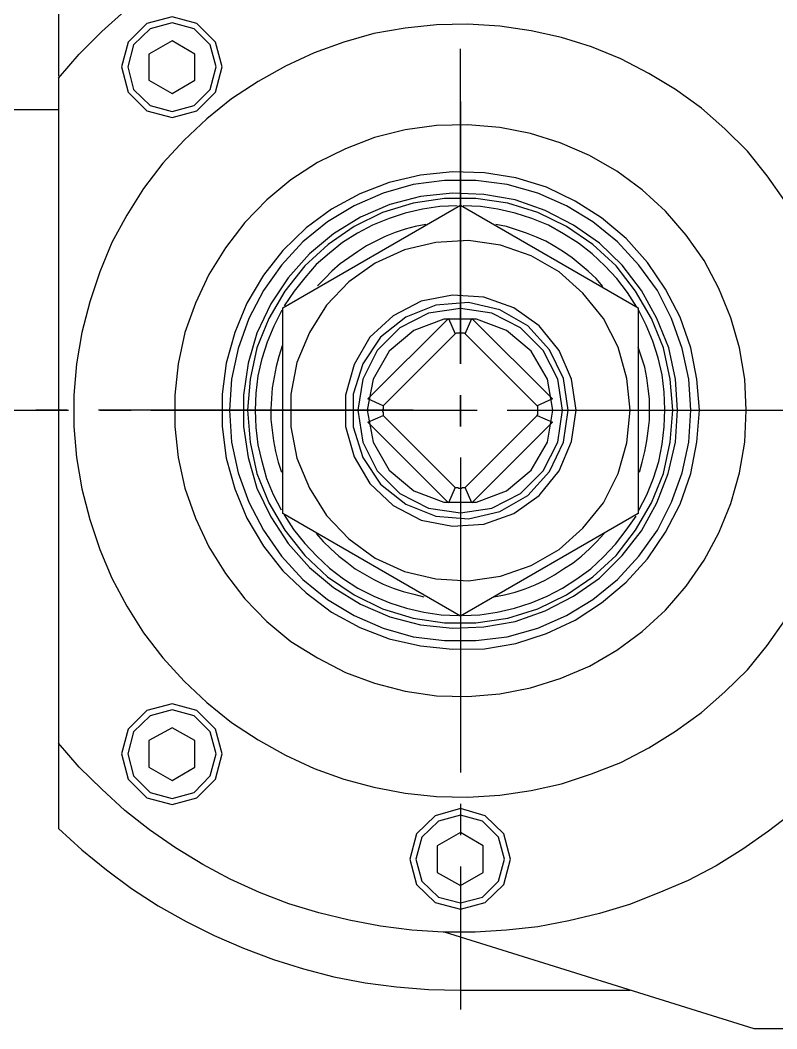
# Model space of a CAD drawing. Header units: millimetres. Extents: x -211 to 45495, y 24 to 52952.
# Drawn here: x 23347.5 to 23445.4, y 28212.1 to 28342.5 of the extents above; entities that cross this region are included whole.
import ezdxf

# ---------------------------------------------------------------- set-up
doc = ezdxf.new("R2010")
doc.units = ezdxf.units.MM
doc.layers.add('Layer2', color=7, linetype='Continuous')

# ---------------------------------------------------------------- blocks, each defined once
blk = doc.blocks.new('BLKF875')
at = {"layer": 'Layer2', "color": 7, "linetype": 'Continuous', "lineweight": 25}
for p, q in [((23381.44, 28305.32), (23404.43, 28318.58)), ((23381.44, 28278.71), (23381.44, 28305.32)), ((23427.43, 28305.32), (23427.43, 28278.71)), ((23404.43, 28265.45), (23381.44, 28278.71)), ((23427.43, 28278.71), (23404.43, 28265.45))]:
    blk.add_line(p, q, dxfattribs=at)
blk = doc.blocks.new('BLKF876')
at = {"layer": 'Layer2', "color": 7, "linetype": 'Continuous', "lineweight": 25}
for p, q in [((23401.25, 28313.76), (23397.2, 28312.81)), ((23405.47, 28314.02), (23401.25, 28313.76)), ((23409.6, 28313.42), (23405.47, 28314.02)), ((23413.56, 28312.04), (23409.6, 28313.42)), ((23397.2, 28312.81), (23393.41, 28311.09)), ((23417.18, 28309.97), (23413.56, 28312.04)), ((23393.41, 28311.09), (23389.97, 28308.68)), ((23420.28, 28307.22), (23417.18, 28309.97)), ((23389.97, 28308.68), (23387.12, 28305.67)), ((23422.95, 28303.95), (23420.28, 28307.22)), ((23387.12, 28305.67), (23384.89, 28302.14)), ((23424.84, 28300.24), (23422.95, 28303.95)), ((23384.89, 28302.14), (23383.25, 28298.26)), ((23425.96, 28296.19), (23424.84, 28300.24)), ((23383.25, 28298.26), (23382.47, 28294.13)), ((23426.39, 28292.06), (23425.96, 28296.19)), ((23382.47, 28294.13), (23382.47, 28289.91)), ((23382.47, 28289.91), (23383.25, 28285.86)), ((23424.84, 28283.88), (23425.96, 28287.84)), ((23383.25, 28285.86), (23384.89, 28281.99)), ((23422.95, 28280.09), (23424.84, 28283.88)), ((23384.89, 28281.99), (23387.12, 28278.46)), ((23420.28, 28276.82), (23422.95, 28280.09)), ((23387.12, 28278.46), (23389.97, 28275.44)), ((23417.18, 28274.06), (23420.28, 28276.82)), ((23389.97, 28275.44), (23393.41, 28272.94)), ((23413.56, 28272), (23417.18, 28274.06)), ((23393.41, 28272.94), (23397.2, 28271.22)), ((23409.6, 28270.62), (23413.56, 28272)), ((23397.2, 28271.22), (23401.25, 28270.27)), ((23401.25, 28270.27), (23405.47, 28270.02)), ((23405.47, 28270.02), (23409.6, 28270.62))]:
    blk.add_line(p, q, dxfattribs=at)
blk = doc.blocks.new('BLKF877')
at = {"layer": 'Layer2', "color": 7, "linetype": 'Continuous', "lineweight": 25}
for p, q in [((23403.4, 28306.96), (23399.35, 28306.18)), ((23407.45, 28306.7), (23403.4, 28306.96)), ((23411.32, 28305.32), (23407.45, 28306.7)), ((23399.35, 28306.18), (23395.74, 28304.29)), ((23414.6, 28303), (23411.32, 28305.32)), ((23395.74, 28304.29), (23392.72, 28301.53)), ((23417.18, 28299.81), (23414.6, 28303)), ((23392.72, 28301.53), (23390.66, 28298)), ((23418.81, 28296.11), (23417.18, 28299.81)), ((23390.66, 28298), (23389.54, 28294.04)), ((23419.42, 28292.06), (23418.81, 28296.11)), ((23389.54, 28294.04), (23389.54, 28289.99)), ((23389.54, 28289.99), (23390.66, 28286.03)), ((23417.18, 28284.23), (23418.81, 28288.01)), ((23390.66, 28286.03), (23392.72, 28282.59)), ((23414.6, 28281.04), (23417.18, 28284.23)), ((23392.72, 28282.59), (23395.74, 28279.75)), ((23411.32, 28278.71), (23414.6, 28281.04)), ((23395.74, 28279.75), (23399.35, 28277.85)), ((23399.35, 28277.85), (23403.4, 28277.08)), ((23407.45, 28277.34), (23411.32, 28278.71)), ((23403.4, 28277.08), (23407.45, 28277.34))]:
    blk.add_line(p, q, dxfattribs=at)
blk = doc.blocks.new('BLKF895')
at = {"layer": 'Layer2', "color": 7, "linetype": 'Continuous', "lineweight": 25}
for p, q in [((23367.15, 28342.18), (23364.3, 28341.4)), ((23369.99, 28341.4), (23367.15, 28342.18)), ((23364.3, 28341.4), (23362.15, 28339.34)), ((23372.06, 28339.34), (23369.99, 28341.4)), ((23362.15, 28339.34), (23361.38, 28336.5)), ((23372.83, 28336.5), (23372.06, 28339.34)), ((23361.38, 28336.5), (23362.15, 28333.57)), ((23362.15, 28333.57), (23364.3, 28331.5)), ((23369.99, 28331.5), (23372.06, 28333.57)), ((23364.3, 28331.5), (23367.15, 28330.73)), ((23367.15, 28330.73), (23369.99, 28331.5))]:
    blk.add_line(p, q, dxfattribs=at)
blk = doc.blocks.new('BLKF896')
at = {"layer": 'Layer2', "color": 7, "linetype": 'Continuous', "lineweight": 25}
for p, q in [((23363.87, 28342.09), (23361.46, 28339.68)), ((23367.15, 28342.95), (23363.87, 28342.09)), ((23370.33, 28342.09), (23367.15, 28342.95)), ((23372.74, 28339.68), (23370.33, 28342.09)), ((23361.46, 28339.68), (23360.6, 28336.5)), ((23373.61, 28336.5), (23372.74, 28339.68)), ((23360.6, 28336.5), (23361.46, 28333.22)), ((23361.46, 28333.22), (23363.87, 28330.81)), ((23370.33, 28330.81), (23372.74, 28333.22)), ((23363.87, 28330.81), (23367.15, 28329.95)), ((23367.15, 28329.95), (23370.33, 28330.81))]:
    blk.add_line(p, q, dxfattribs=at)
blk = doc.blocks.new('BLKF904')
at = {"layer": 'Layer2', "color": 7, "linetype": 'Continuous', "lineweight": 25}
for p, q in [((23407.36, 28235.74), (23404.43, 28237.47)), ((23401.42, 28235.74), (23401.42, 28232.3)), ((23407.36, 28232.3), (23407.36, 28235.74)), ((23401.42, 28232.3), (23404.43, 28230.58)), ((23404.43, 28230.58), (23407.36, 28232.3))]:
    blk.add_line(p, q, dxfattribs=at)
blk = doc.blocks.new('BLKF905')
at = {"layer": 'Layer2', "color": 7, "linetype": 'Continuous', "lineweight": 25}
for p, q in [((23401.59, 28238.93), (23399.44, 28236.86)), ((23404.43, 28239.7), (23401.59, 28238.93)), ((23407.28, 28238.93), (23404.43, 28239.7)), ((23409.34, 28236.86), (23407.28, 28238.93)), ((23399.44, 28236.86), (23398.66, 28234.02)), ((23410.12, 28234.02), (23409.34, 28236.86)), ((23398.66, 28234.02), (23399.44, 28231.18)), ((23399.44, 28231.18), (23401.59, 28229.11)), ((23407.28, 28229.11), (23409.34, 28231.18)), ((23401.59, 28229.11), (23404.43, 28228.34)), ((23404.43, 28228.34), (23407.28, 28229.11))]:
    blk.add_line(p, q, dxfattribs=at)
blk = doc.blocks.new('BLKF906')
at = {"layer": 'Layer2', "color": 7, "linetype": 'Continuous', "lineweight": 25}
for p, q in [((23404.43, 28240.57), (23401.16, 28239.62)), ((23407.62, 28239.62), (23404.43, 28240.57)), ((23401.16, 28239.62), (23398.75, 28237.29)), ((23410.03, 28237.29), (23407.62, 28239.62)), ((23398.75, 28237.29), (23397.89, 28234.02)), ((23410.89, 28234.02), (23410.03, 28237.29)), ((23397.89, 28234.02), (23398.75, 28230.75)), ((23398.75, 28230.75), (23401.16, 28228.42)), ((23407.62, 28228.42), (23410.03, 28230.75)), ((23401.16, 28228.42), (23404.43, 28227.56)), ((23404.43, 28227.56), (23407.62, 28228.42))]:
    blk.add_line(p, q, dxfattribs=at)
blk = doc.blocks.new('BLKF907')
at = {"layer": 'Layer2', "color": 7, "linetype": 'Continuous', "lineweight": 25}
for p, q in [((23370.07, 28249.35), (23367.15, 28250.98)), ((23364.13, 28249.35), (23364.13, 28245.9)), ((23370.07, 28245.9), (23370.07, 28249.35)), ((23364.13, 28245.9), (23367.15, 28244.18)), ((23367.15, 28244.18), (23370.07, 28245.9))]:
    blk.add_line(p, q, dxfattribs=at)
blk = doc.blocks.new('BLKF908')
at = {"layer": 'Layer2', "color": 7, "linetype": 'Continuous', "lineweight": 25}
for p, q in [((23367.15, 28253.31), (23364.3, 28252.54)), ((23369.99, 28252.54), (23367.15, 28253.31)), ((23364.3, 28252.54), (23362.15, 28250.47)), ((23372.06, 28250.47), (23369.99, 28252.54)), ((23362.15, 28250.47), (23361.38, 28247.63)), ((23372.83, 28247.63), (23372.06, 28250.47)), ((23361.38, 28247.63), (23362.15, 28244.78)), ((23362.15, 28244.78), (23364.3, 28242.63)), ((23369.99, 28242.63), (23372.06, 28244.78)), ((23364.3, 28242.63), (23367.15, 28241.86)), ((23367.15, 28241.86), (23369.99, 28242.63))]:
    blk.add_line(p, q, dxfattribs=at)
blk = doc.blocks.new('BLKF909')
at = {"layer": 'Layer2', "color": 7, "linetype": 'Continuous', "lineweight": 25}
for p, q in [((23363.87, 28253.22), (23361.46, 28250.81)), ((23367.15, 28254.09), (23363.87, 28253.22)), ((23370.33, 28253.22), (23367.15, 28254.09)), ((23372.74, 28250.81), (23370.33, 28253.22)), ((23361.46, 28250.81), (23360.6, 28247.63)), ((23373.61, 28247.63), (23372.74, 28250.81)), ((23360.6, 28247.63), (23361.46, 28244.35)), ((23361.46, 28244.35), (23363.87, 28241.94)), ((23370.33, 28241.94), (23372.74, 28244.35)), ((23363.87, 28241.94), (23367.15, 28241.08)), ((23367.15, 28241.08), (23370.33, 28241.94))]:
    blk.add_line(p, q, dxfattribs=at)
blk = doc.blocks.new('BLKF913')
at = {"layer": 'Layer2', "color": 7, "linetype": 'Continuous', "lineweight": 25}
for p, q in [((23399.27, 28322.46), (23395.22, 28321.51)), ((23403.4, 28322.89), (23399.27, 28322.46)), ((23407.53, 28322.8), (23403.4, 28322.89)), ((23411.58, 28322.12), (23407.53, 28322.8)), ((23395.22, 28321.51), (23391.43, 28320.05)), ((23415.54, 28320.91), (23411.58, 28322.12)), ((23419.25, 28319.1), (23415.54, 28320.91)), ((23391.43, 28320.05), (23387.73, 28318.07)), ((23422.69, 28316.95), (23419.25, 28319.1)), ((23387.73, 28318.07), (23384.46, 28315.66)), ((23425.88, 28314.28), (23422.69, 28316.95)), ((23384.46, 28315.66), (23381.44, 28312.73)), ((23428.63, 28311.18), (23425.88, 28314.28)), ((23381.44, 28312.73), (23378.94, 28309.54)), ((23430.96, 28307.73), (23428.63, 28311.18)), ((23378.94, 28309.54), (23376.79, 28305.93)), ((23432.85, 28304.12), (23430.96, 28307.73)), ((23376.79, 28305.93), (23375.24, 28302.14)), ((23434.23, 28300.16), (23432.85, 28304.12)), ((23375.24, 28302.14), (23374.12, 28298.18)), ((23435, 28296.11), (23434.23, 28300.16)), ((23374.12, 28298.18), (23373.61, 28294.13)), ((23435.35, 28292.06), (23435, 28296.11)), ((23373.61, 28294.13), (23373.61, 28289.99)), ((23373.61, 28289.99), (23374.12, 28285.86)), ((23434.23, 28283.88), (23435, 28287.93)), ((23374.12, 28285.86), (23375.24, 28281.9)), ((23432.85, 28279.92), (23434.23, 28283.88)), ((23375.24, 28281.9), (23376.79, 28278.11)), ((23430.96, 28276.3), (23432.85, 28279.92)), ((23376.79, 28278.11), (23378.94, 28274.49)), ((23428.63, 28272.86), (23430.96, 28276.3)), ((23378.94, 28274.49), (23381.44, 28271.31)), ((23425.88, 28269.84), (23428.63, 28272.86)), ((23381.44, 28271.31), (23384.46, 28268.47)), ((23422.69, 28267.17), (23425.88, 28269.84)), ((23384.46, 28268.47), (23387.73, 28265.97)), ((23419.25, 28264.94), (23422.69, 28267.17)), ((23387.73, 28265.97), (23391.43, 28263.99)), ((23415.54, 28263.21), (23419.25, 28264.94)), ((23391.43, 28263.99), (23395.22, 28262.52)), ((23395.22, 28262.52), (23399.27, 28261.58)), ((23411.58, 28261.92), (23415.54, 28263.21)), ((23399.27, 28261.58), (23403.4, 28261.15)), ((23403.4, 28261.15), (23407.53, 28261.23)), ((23407.53, 28261.23), (23411.58, 28261.92))]:
    blk.add_line(p, q, dxfattribs=at)
blk = doc.blocks.new('BLKF914')
at = {"layer": 'Layer2', "color": 7, "linetype": 'Continuous', "lineweight": 25}
for p, q in [((23399.27, 28319.7), (23395.31, 28318.67)), ((23403.4, 28320.13), (23399.27, 28319.7)), ((23407.45, 28319.96), (23403.4, 28320.13)), ((23411.5, 28319.27), (23407.45, 28319.96)), ((23395.31, 28318.67), (23391.52, 28317.03)), ((23415.37, 28317.9), (23411.5, 28319.27)), ((23391.52, 28317.03), (23387.99, 28314.88)), ((23419.07, 28316), (23415.37, 28317.9)), ((23422.43, 28313.68), (23419.07, 28316)), ((23387.99, 28314.88), (23384.89, 28312.3)), ((23425.36, 28310.83), (23422.43, 28313.68)), ((23384.89, 28312.3), (23382.13, 28309.2)), ((23427.86, 28307.56), (23425.36, 28310.83)), ((23382.13, 28309.2), (23379.89, 28305.84)), ((23429.84, 28303.95), (23427.86, 28307.56)), ((23379.89, 28305.84), (23378.08, 28302.05)), ((23431.39, 28300.16), (23429.84, 28303.95)), ((23378.08, 28302.05), (23376.96, 28298.18)), ((23432.25, 28296.11), (23431.39, 28300.16)), ((23376.96, 28298.18), (23376.36, 28294.04)), ((23432.51, 28292.06), (23432.25, 28296.11)), ((23376.36, 28294.04), (23376.36, 28289.99)), ((23376.36, 28289.99), (23376.96, 28285.95)), ((23431.3, 28283.88), (23432.25, 28287.93)), ((23376.96, 28285.95), (23378.08, 28281.99)), ((23429.84, 28280.09), (23431.3, 28283.88)), ((23378.08, 28281.99), (23379.89, 28278.28)), ((23427.86, 28276.47), (23429.84, 28280.09)), ((23379.89, 28278.28), (23382.13, 28274.84)), ((23425.36, 28273.29), (23427.86, 28276.47)), ((23382.13, 28274.84), (23384.89, 28271.74)), ((23422.43, 28270.36), (23425.36, 28273.29)), ((23384.89, 28271.74), (23387.99, 28269.16)), ((23419.07, 28268.04), (23422.43, 28270.36)), ((23387.99, 28269.16), (23391.52, 28267)), ((23415.37, 28266.14), (23419.07, 28268.04)), ((23391.52, 28267), (23395.31, 28265.37)), ((23411.5, 28264.76), (23415.37, 28266.14)), ((23395.31, 28265.37), (23399.27, 28264.33)), ((23399.27, 28264.33), (23403.4, 28263.9)), ((23403.4, 28263.9), (23407.45, 28264.07)), ((23407.45, 28264.07), (23411.5, 28264.76))]:
    blk.add_line(p, q, dxfattribs=at)
blk = doc.blocks.new('BLKF915')
at = {"layer": 'Layer2', "color": 7, "linetype": 'Continuous', "lineweight": 25}
for p, q in [((23398.32, 28321.25), (23394.44, 28320.13)), ((23402.37, 28321.77), (23398.32, 28321.25)), ((23406.41, 28321.77), (23402.37, 28321.77)), ((23410.46, 28321.25), (23406.41, 28321.77)), ((23414.42, 28320.13), (23410.46, 28321.25)), ((23394.44, 28320.13), (23390.66, 28318.5)), ((23418.13, 28318.5), (23414.42, 28320.13)), ((23390.66, 28318.5), (23387.21, 28316.43)), ((23421.57, 28316.43), (23418.13, 28318.5)), ((23387.21, 28316.43), (23384.02, 28313.85)), ((23424.76, 28313.85), (23421.57, 28316.43)), ((23384.02, 28313.85), (23381.27, 28310.83)), ((23427.51, 28310.83), (23424.76, 28313.85)), ((23381.27, 28310.83), (23378.94, 28307.56)), ((23429.92, 28307.56), (23427.51, 28310.83)), ((23378.94, 28307.56), (23377.05, 28303.95)), ((23431.73, 28303.95), (23429.92, 28307.56)), ((23377.05, 28303.95), (23375.67, 28300.07)), ((23433.11, 28300.07), (23431.73, 28303.95)), ((23375.67, 28300.07), (23374.81, 28296.11)), ((23433.97, 28296.11), (23433.11, 28300.07)), ((23374.81, 28296.11), (23374.55, 28292.06)), ((23434.23, 28292.06), (23433.97, 28296.11)), ((23374.55, 28292.06), (23374.81, 28287.93)), ((23374.81, 28287.93), (23375.67, 28283.97)), ((23433.11, 28283.97), (23433.97, 28287.93)), ((23375.67, 28283.97), (23377.05, 28280.18)), ((23431.73, 28280.18), (23433.11, 28283.97)), ((23377.05, 28280.18), (23378.94, 28276.56)), ((23429.92, 28276.56), (23431.73, 28280.18)), ((23378.94, 28276.56), (23381.27, 28273.2)), ((23427.51, 28273.2), (23429.92, 28276.56)), ((23381.27, 28273.2), (23384.02, 28270.19)), ((23424.76, 28270.19), (23427.51, 28273.2)), ((23384.02, 28270.19), (23387.21, 28267.61)), ((23421.57, 28267.61), (23424.76, 28270.19)), ((23387.21, 28267.61), (23390.66, 28265.54)), ((23418.13, 28265.54), (23421.57, 28267.61)), ((23390.66, 28265.54), (23394.44, 28263.9)), ((23414.42, 28263.9), (23418.13, 28265.54)), ((23394.44, 28263.9), (23398.32, 28262.78)), ((23410.46, 28262.78), (23414.42, 28263.9)), ((23398.32, 28262.78), (23402.37, 28262.27)), ((23402.37, 28262.27), (23406.41, 28262.27)), ((23406.41, 28262.27), (23410.46, 28262.78))]:
    blk.add_line(p, q, dxfattribs=at)
blk = doc.blocks.new('BLKF1316')
at = {"layer": 'Layer2', "color": 7, "linetype": 'Continuous', "lineweight": 25}
for p, q in [((23398.32, 28318.84), (23394.36, 28317.64)), ((23402.37, 28319.45), (23398.32, 28318.84)), ((23406.41, 28319.45), (23402.37, 28319.45)), ((23410.55, 28318.84), (23406.41, 28319.45)), ((23414.42, 28317.64), (23410.55, 28318.84)), ((23394.36, 28317.64), (23390.66, 28315.83)), ((23418.13, 28315.83), (23414.42, 28317.64)), ((23390.66, 28315.83), (23387.3, 28313.5)), ((23421.57, 28313.5), (23418.13, 28315.83)), ((23387.3, 28313.5), (23384.28, 28310.75)), ((23424.58, 28310.75), (23421.57, 28313.5)), ((23384.28, 28310.75), (23381.7, 28307.48)), ((23427.08, 28307.48), (23424.58, 28310.75)), ((23381.7, 28307.48), (23379.63, 28303.95)), ((23429.15, 28303.95), (23427.08, 28307.48)), ((23379.63, 28303.95), (23378.08, 28300.16)), ((23430.7, 28300.16), (23429.15, 28303.95)), ((23378.08, 28300.16), (23377.22, 28296.11)), ((23431.56, 28296.11), (23430.7, 28300.16)), ((23377.22, 28296.11), (23376.88, 28292.06)), ((23431.9, 28292.06), (23431.56, 28296.11)), ((23376.88, 28292.06), (23377.22, 28287.93)), ((23377.22, 28287.93), (23378.08, 28283.88)), ((23430.7, 28283.88), (23431.56, 28287.93)), ((23378.08, 28283.88), (23379.63, 28280.09)), ((23429.15, 28280.09), (23430.7, 28283.88)), ((23379.63, 28280.09), (23381.7, 28276.56)), ((23427.08, 28276.56), (23429.15, 28280.09)), ((23381.7, 28276.56), (23384.28, 28273.29)), ((23424.58, 28273.29), (23427.08, 28276.56)), ((23384.28, 28273.29), (23387.21, 28270.53)), ((23421.57, 28270.53), (23424.58, 28273.29)), ((23387.21, 28270.53), (23390.66, 28268.21)), ((23418.13, 28268.21), (23421.57, 28270.53)), ((23390.66, 28268.21), (23394.36, 28266.4)), ((23414.42, 28266.4), (23418.13, 28268.21)), ((23394.36, 28266.4), (23398.32, 28265.19)), ((23410.55, 28265.19), (23414.42, 28266.4)), ((23398.32, 28265.19), (23402.37, 28264.59)), ((23406.41, 28264.59), (23410.55, 28265.19)), ((23402.37, 28264.59), (23406.41, 28264.59))]:
    blk.add_line(p, q, dxfattribs=at)
blk = doc.blocks.new('BLKF1324')
at = {"layer": 'Layer2', "color": 7, "linetype": 'Continuous', "lineweight": 25}
for p, q in [((23403.75, 28282.07), (23404.09, 28282.07)), ((23404.09, 28282.07), (23404.18, 28281.99)), ((23404.18, 28281.99), (23404.61, 28281.99)), ((23404.61, 28281.99), (23404.69, 28282.07)), ((23404.69, 28282.07), (23404.78, 28282.07)), ((23404.78, 28282.07), (23404.95, 28282.07))]:
    blk.add_line(p, q, dxfattribs=at)
blk = doc.blocks.new('BLKF1325')
at = {"layer": 'Layer2', "color": 7, "linetype": 'Continuous', "lineweight": 25}
for p, q in [((23394.44, 28292.23), (23394.36, 28292.15)), ((23394.44, 28292.66), (23394.44, 28292.23)), ((23394.36, 28292.15), (23394.36, 28291.89)), ((23394.36, 28291.89), (23394.44, 28291.8)), ((23394.44, 28291.8), (23394.44, 28291.72)), ((23394.44, 28291.72), (23394.44, 28291.63)), ((23394.44, 28291.63), (23394.44, 28291.54))]:
    blk.add_line(p, q, dxfattribs=at)
blk = doc.blocks.new('BLKF1326')
at = {"layer": 'Layer2', "color": 7, "linetype": 'Continuous', "lineweight": 25}
for p, q in [((23402.28, 28303.86), (23398.41, 28302.4)), ((23406.5, 28303.86), (23402.28, 28303.86)), ((23410.38, 28302.4), (23406.5, 28303.86)), ((23398.41, 28302.4), (23395.22, 28299.73)), ((23413.56, 28299.73), (23410.38, 28302.4)), ((23395.22, 28299.73), (23393.15, 28296.11)), ((23415.71, 28296.11), (23413.56, 28299.73)), ((23393.15, 28296.11), (23392.38, 28292.06)), ((23416.4, 28292.06), (23415.71, 28296.11)), ((23392.38, 28292.06), (23393.15, 28287.93)), ((23393.15, 28287.93), (23395.22, 28284.31)), ((23413.56, 28284.31), (23415.71, 28287.93)), ((23395.22, 28284.31), (23398.41, 28281.64)), ((23410.38, 28281.64), (23413.56, 28284.31)), ((23398.41, 28281.64), (23402.28, 28280.18)), ((23406.5, 28280.18), (23410.38, 28281.64)), ((23402.28, 28280.18), (23406.5, 28280.18))]:
    blk.add_line(p, q, dxfattribs=at)
blk = doc.blocks.new('BLKF1327')
at = {"layer": 'Layer2', "color": 7, "linetype": 'Continuous', "lineweight": 25}
for p, q in [((23404.43, 28305.24), (23400.3, 28304.63)), ((23408.48, 28304.63), (23404.43, 28305.24)), ((23400.3, 28304.63), (23396.6, 28302.74)), ((23412.18, 28302.74), (23408.48, 28304.63)), ((23396.6, 28302.74), (23393.67, 28299.81)), ((23415.11, 28299.81), (23412.18, 28302.74)), ((23393.67, 28299.81), (23391.78, 28296.11)), ((23417.01, 28296.11), (23415.11, 28299.81)), ((23391.78, 28296.11), (23391.17, 28292.06)), ((23417.61, 28292.06), (23417.01, 28296.11)), ((23391.17, 28292.06), (23391.78, 28287.93)), ((23391.78, 28287.93), (23393.67, 28284.23)), ((23415.11, 28284.23), (23417.01, 28287.93)), ((23393.67, 28284.23), (23396.6, 28281.3)), ((23412.18, 28281.3), (23415.11, 28284.23)), ((23396.6, 28281.3), (23400.3, 28279.4)), ((23408.48, 28279.4), (23412.18, 28281.3)), ((23400.3, 28279.4), (23404.43, 28278.8)), ((23404.43, 28278.8), (23408.48, 28279.4))]:
    blk.add_line(p, q, dxfattribs=at)
blk = doc.blocks.new('BLKF1328')
at = {"layer": 'Layer2', "color": 7, "linetype": 'Continuous', "lineweight": 25}
for p, q in [((23401.25, 28305.67), (23397.37, 28304.12)), ((23405.47, 28306.01), (23401.25, 28305.67)), ((23409.51, 28305.06), (23405.47, 28306.01)), ((23397.37, 28304.12), (23394.1, 28301.53)), ((23413.13, 28303), (23409.51, 28305.06)), ((23415.97, 28299.9), (23413.13, 28303)), ((23394.1, 28301.53), (23391.78, 28298.09)), ((23417.78, 28296.19), (23415.97, 28299.9)), ((23391.78, 28298.09), (23390.57, 28294.13)), ((23418.38, 28292.06), (23417.78, 28296.19)), ((23390.57, 28294.13), (23390.57, 28289.91)), ((23390.57, 28289.91), (23391.78, 28285.95)), ((23415.97, 28284.14), (23417.78, 28287.93)), ((23391.78, 28285.95), (23394.1, 28282.5)), ((23413.13, 28281.04), (23415.97, 28284.14)), ((23394.1, 28282.5), (23397.37, 28279.92)), ((23409.51, 28278.97), (23413.13, 28281.04)), ((23397.37, 28279.92), (23401.25, 28278.37)), ((23401.25, 28278.37), (23405.47, 28278.02)), ((23405.47, 28278.02), (23409.51, 28278.97))]:
    blk.add_line(p, q, dxfattribs=at)
blk = doc.blocks.new('BLKF1329')
at = {"layer": 'Layer2', "color": 7, "linetype": 'Continuous', "lineweight": 25}
for p, q in [((23404.43, 28305.24), (23400.3, 28304.63)), ((23408.48, 28304.63), (23404.43, 28305.24)), ((23400.3, 28304.63), (23396.6, 28302.74)), ((23412.18, 28302.74), (23408.48, 28304.63)), ((23396.6, 28302.74), (23393.67, 28299.81)), ((23415.11, 28299.81), (23412.18, 28302.74)), ((23393.67, 28299.81), (23391.78, 28296.11)), ((23417.01, 28296.11), (23415.11, 28299.81)), ((23391.78, 28296.11), (23391.17, 28292.06)), ((23417.61, 28292.06), (23417.01, 28296.11)), ((23391.17, 28292.06), (23391.78, 28287.93)), ((23391.78, 28287.93), (23393.67, 28284.23)), ((23415.11, 28284.23), (23417.01, 28287.93)), ((23393.67, 28284.23), (23396.6, 28281.3)), ((23412.18, 28281.3), (23415.11, 28284.23)), ((23396.6, 28281.3), (23400.3, 28279.4)), ((23408.48, 28279.4), (23412.18, 28281.3)), ((23400.3, 28279.4), (23404.43, 28278.8)), ((23404.43, 28278.8), (23408.48, 28279.4))]:
    blk.add_line(p, q, dxfattribs=at)
blk = doc.blocks.new('BLKF1396')
at = {"layer": 'Layer2', "color": 7, "linetype": 'Continuous', "lineweight": 25}
for p, q in [((23385.75, 28276.13), (23386.69, 28275.1)), ((23386.69, 28275.1), (23387.64, 28274.15)), ((23387.64, 28274.15), (23388.68, 28273.2)), ((23388.68, 28273.2), (23389.71, 28272.43)), ((23389.71, 28272.43), (23390.83, 28271.57)), ((23390.83, 28271.57), (23392.03, 28270.88)), ((23392.03, 28270.88), (23393.24, 28270.19)), ((23393.24, 28270.19), (23394.44, 28269.59)), ((23394.44, 28269.59), (23395.74, 28269.07)), ((23395.74, 28269.07), (23397.03, 28268.64)), ((23397.03, 28268.64), (23398.41, 28268.29))]:
    blk.add_line(p, q, dxfattribs=at)
blk = doc.blocks.new('BLKF1397')
at = {"layer": 'Layer2', "color": 7, "linetype": 'Continuous', "lineweight": 25}
for p, q in [((23420.11, 28273.2), (23421.14, 28274.15)), ((23421.14, 28274.15), (23422.09, 28275.1)), ((23418.99, 28272.34), (23420.11, 28273.2)), ((23416.58, 28270.79), (23417.78, 28271.57)), ((23417.78, 28271.57), (23418.99, 28272.34)), ((23414.08, 28269.5), (23415.37, 28270.1)), ((23415.37, 28270.1), (23416.58, 28270.79)), ((23411.5, 28268.55), (23412.79, 28268.98)), ((23412.79, 28268.98), (23414.08, 28269.5)), ((23408.74, 28267.95), (23410.12, 28268.21)), ((23410.12, 28268.21), (23411.5, 28268.55))]:
    blk.add_line(p, q, dxfattribs=at)
blk = doc.blocks.new('BLKF1398')
at = {"layer": 'Layer2', "color": 7, "linetype": 'Continuous', "lineweight": 25}
for p, q in [((23428.29, 28297.66), (23427.86, 28298.95)), ((23428.55, 28296.28), (23428.29, 28297.66)), ((23428.72, 28294.9), (23428.55, 28296.28)), ((23428.89, 28293.53), (23428.72, 28294.9)), ((23428.89, 28292.15), (23428.89, 28293.53)), ((23428.89, 28290.77), (23428.89, 28292.15)), ((23428.72, 28289.39), (23428.89, 28290.77)), ((23428.55, 28288.1), (23428.72, 28289.39)), ((23428.29, 28286.72), (23428.55, 28288.1)), ((23427.94, 28285.34), (23428.29, 28286.72)), ((23427.6, 28284.05), (23427.94, 28285.34))]:
    blk.add_line(p, q, dxfattribs=at)
blk = doc.blocks.new('BLKF1399')
at = {"layer": 'Layer2', "color": 7, "linetype": 'Continuous', "lineweight": 25}
for p, q in [((23411.67, 28315.4), (23410.38, 28315.83)), ((23412.96, 28314.97), (23411.67, 28315.4)), ((23414.25, 28314.45), (23412.96, 28314.97)), ((23415.46, 28313.93), (23414.25, 28314.45)), ((23416.66, 28313.25), (23415.46, 28313.93)), ((23417.78, 28312.56), (23416.66, 28313.25)), ((23418.9, 28311.78), (23417.78, 28312.56)), ((23419.93, 28310.92), (23418.9, 28311.78)), ((23420.97, 28310.06), (23419.93, 28310.92)), ((23422, 28309.11), (23420.97, 28310.06)), ((23422.86, 28308.08), (23422, 28309.11))]:
    blk.add_line(p, q, dxfattribs=at)
blk = doc.blocks.new('BLKF1400')
at = {"layer": 'Layer2', "color": 7, "linetype": 'Continuous', "lineweight": 25}
for p, q in [((23398.58, 28315.83), (23397.29, 28315.48)), ((23399.96, 28316.09), (23398.58, 28315.83)), ((23394.7, 28314.54), (23393.5, 28313.93)), ((23395.99, 28315.05), (23394.7, 28314.54)), ((23397.29, 28315.48), (23395.99, 28315.05)), ((23392.29, 28313.33), (23391.09, 28312.56)), ((23393.5, 28313.93), (23392.29, 28313.33)), ((23389.97, 28311.78), (23388.85, 28311.01)), ((23391.09, 28312.56), (23389.97, 28311.78)), ((23388.85, 28311.01), (23387.81, 28310.06)), ((23387.81, 28310.06), (23386.87, 28309.11))]:
    blk.add_line(p, q, dxfattribs=at)
blk = doc.blocks.new('BLKF1401')
at = {"layer": 'Layer2', "color": 7, "linetype": 'Continuous', "lineweight": 25}
for p, q in [((23381.36, 28300.41), (23380.92, 28299.04)), ((23380.92, 28299.04), (23380.58, 28297.75)), ((23380.58, 28297.75), (23380.32, 28296.37)), ((23380.32, 28296.37), (23380.06, 28294.99)), ((23380.06, 28294.99), (23379.98, 28293.61)), ((23379.98, 28293.61), (23379.89, 28292.23)), ((23379.89, 28292.23), (23379.89, 28290.86)), ((23379.89, 28290.86), (23380.06, 28289.48)), ((23380.06, 28289.48), (23380.24, 28288.1)), ((23380.24, 28288.1), (23380.49, 28286.72)), ((23380.49, 28286.72), (23380.84, 28285.34))]:
    blk.add_line(p, q, dxfattribs=at)
blk = doc.blocks.new('BLKF1402')
at = {"layer": 'Layer2', "color": 7, "linetype": 'Continuous', "lineweight": 25}
for p, q in [((23401.76, 28318.41), (23399.53, 28318.07)), ((23404, 28318.5), (23401.76, 28318.41)), ((23397.29, 28317.55), (23395.22, 28316.86)), ((23399.53, 28318.07), (23397.29, 28317.55)), ((23393.07, 28316), (23391.09, 28314.97)), ((23395.22, 28316.86), (23393.07, 28316)), ((23391.09, 28314.97), (23389.19, 28313.76)), ((23389.19, 28313.76), (23387.47, 28312.38)), ((23387.47, 28312.38), (23385.75, 28310.92)), ((23385.75, 28310.92), (23384.28, 28309.2)), ((23384.28, 28309.2), (23382.91, 28307.48))]:
    blk.add_line(p, q, dxfattribs=at)
blk = doc.blocks.new('BLKF1403')
at = {"layer": 'Layer2', "color": 7, "linetype": 'Continuous', "lineweight": 25}
for p, q in [((23409.26, 28318.07), (23407.02, 28318.41)), ((23411.5, 28317.55), (23409.26, 28318.07)), ((23413.65, 28316.86), (23411.5, 28317.55)), ((23415.8, 28316), (23413.65, 28316.86)), ((23417.78, 28314.88), (23415.8, 28316)), ((23419.68, 28313.68), (23417.78, 28314.88)), ((23421.48, 28312.3), (23419.68, 28313.68)), ((23423.12, 28310.75), (23421.48, 28312.3)), ((23424.67, 28309.11), (23423.12, 28310.75)), ((23426.05, 28307.3), (23424.67, 28309.11)), ((23427.25, 28305.41), (23426.05, 28307.3))]:
    blk.add_line(p, q, dxfattribs=at)
blk = doc.blocks.new('BLKF1404')
at = {"layer": 'Layer2', "color": 7, "linetype": 'Continuous', "lineweight": 25}
for p, q in [((23429.32, 28301.02), (23428.46, 28303.08)), ((23430.01, 28298.86), (23429.32, 28301.02)), ((23430.53, 28296.63), (23430.01, 28298.86)), ((23430.78, 28294.39), (23430.53, 28296.63)), ((23430.87, 28292.15), (23430.78, 28294.39)), ((23430.78, 28289.91), (23430.87, 28292.15)), ((23430.53, 28287.67), (23430.78, 28289.91)), ((23430.1, 28285.43), (23430.53, 28287.67)), ((23429.41, 28283.28), (23430.1, 28285.43)), ((23428.55, 28281.12), (23429.41, 28283.28)), ((23427.51, 28279.14), (23428.55, 28281.12))]:
    blk.add_line(p, q, dxfattribs=at)
blk = doc.blocks.new('BLKF1405')
at = {"layer": 'Layer2', "color": 7, "linetype": 'Continuous', "lineweight": 25}
for p, q in [((23424.5, 28274.75), (23425.88, 28276.56)), ((23422.95, 28273.12), (23424.5, 28274.75)), ((23421.31, 28271.57), (23422.95, 28273.12)), ((23419.5, 28270.27), (23421.31, 28271.57)), ((23417.61, 28269.07), (23419.5, 28270.27)), ((23415.63, 28268.04), (23417.61, 28269.07)), ((23413.56, 28267.17), (23415.63, 28268.04)), ((23409.17, 28265.97), (23411.41, 28266.49)), ((23411.41, 28266.49), (23413.56, 28267.17)), ((23404.69, 28265.54), (23406.93, 28265.62)), ((23406.93, 28265.62), (23409.17, 28265.97))]:
    blk.add_line(p, q, dxfattribs=at)
blk = doc.blocks.new('BLKF1406')
at = {"layer": 'Layer2', "color": 7, "linetype": 'Continuous', "lineweight": 25}
for p, q in [((23381.61, 28278.54), (23382.82, 28276.65)), ((23382.82, 28276.65), (23384.28, 28274.84)), ((23384.28, 28274.84), (23385.83, 28273.2)), ((23385.83, 28273.2), (23387.47, 28271.65)), ((23387.47, 28271.65), (23389.28, 28270.27)), ((23389.28, 28270.27), (23391.17, 28269.07)), ((23391.17, 28269.07), (23393.24, 28268.04)), ((23393.24, 28268.04), (23395.31, 28267.17)), ((23395.31, 28267.17), (23397.46, 28266.49)), ((23397.46, 28266.49), (23399.7, 28265.97)), ((23399.7, 28265.97), (23401.94, 28265.62))]:
    blk.add_line(p, q, dxfattribs=at)
blk = doc.blocks.new('BLKF1407')
at = {"layer": 'Layer2', "color": 7, "linetype": 'Continuous', "lineweight": 25}
for p, q in [((23379.46, 28300.93), (23380.32, 28303)), ((23378.77, 28298.78), (23379.46, 28300.93)), ((23378.26, 28296.54), (23378.77, 28298.78)), ((23378, 28294.3), (23378.26, 28296.54)), ((23377.91, 28292.06), (23378, 28294.3)), ((23378, 28289.82), (23377.91, 28292.06)), ((23378.26, 28287.58), (23378, 28289.82)), ((23378.77, 28285.43), (23378.26, 28287.58)), ((23379.37, 28283.19), (23378.77, 28285.43)), ((23380.24, 28281.12), (23379.37, 28283.19)), ((23381.27, 28279.14), (23380.24, 28281.12))]:
    blk.add_line(p, q, dxfattribs=at)
blk = doc.blocks.new('BLKF1410')
at = {"layer": 'Layer2', "color": 7, "linetype": 'Continuous', "lineweight": 25}
for p, q in [((23352.42, 28237.98), (23355.44, 28235.23)), ((23355.44, 28235.23), (23358.62, 28232.64)), ((23358.62, 28232.64), (23361.89, 28230.23)), ((23361.89, 28230.23), (23365.34, 28227.99)), ((23365.34, 28227.99), (23368.95, 28225.93)), ((23368.95, 28225.93), (23372.57, 28224.12)), ((23372.57, 28224.12), (23376.36, 28222.48)), ((23376.36, 28222.48), (23380.24, 28221.02)), ((23380.24, 28221.02), (23384.11, 28219.81)), ((23384.11, 28219.81), (23388.07, 28218.78)), ((23388.07, 28218.78), (23392.12, 28218)), ((23392.12, 28218), (23396.17, 28217.49)), ((23396.17, 28217.49), (23400.3, 28217.14))]:
    blk.add_line(p, q, dxfattribs=at)
blk = doc.blocks.new('BLKF1411')
at = {"layer": 'Layer2', "color": 7, "linetype": 'Continuous', "lineweight": 25}
for p, q in [((23401.33, 28328.92), (23397.29, 28328.32)), ((23405.38, 28329), (23401.33, 28328.92)), ((23409.51, 28328.66), (23405.38, 28329)), ((23397.29, 28328.32), (23393.33, 28327.37)), ((23413.48, 28327.88), (23409.51, 28328.66)), ((23417.35, 28326.68), (23413.48, 28327.88)), ((23393.33, 28327.37), (23389.54, 28325.9)), ((23421.14, 28325.04), (23417.35, 28326.68)), ((23389.54, 28325.9), (23385.92, 28324.1)), ((23424.67, 28322.98), (23421.14, 28325.04)), ((23385.92, 28324.1), (23382.47, 28321.86)), ((23427.94, 28320.57), (23424.67, 28322.98)), ((23382.47, 28321.86), (23379.37, 28319.27)), ((23430.96, 28317.81), (23427.94, 28320.57)), ((23379.37, 28319.27), (23376.53, 28316.35)), ((23433.63, 28314.71), (23430.96, 28317.81)), ((23376.53, 28316.35), (23374.04, 28313.07)), ((23435.95, 28311.44), (23433.63, 28314.71)), ((23374.04, 28313.07), (23371.88, 28309.63)), ((23437.85, 28307.82), (23435.95, 28311.44)), ((23371.88, 28309.63), (23370.16, 28305.93)), ((23439.4, 28304.03), (23437.85, 28307.82)), ((23370.16, 28305.93), (23368.78, 28302.14)), ((23440.52, 28300.16), (23439.4, 28304.03)), ((23368.78, 28302.14), (23367.92, 28298.09)), ((23441.2, 28296.11), (23440.52, 28300.16)), ((23367.92, 28298.09), (23367.49, 28294.04)), ((23441.38, 28292.06), (23441.2, 28296.11)), ((23367.49, 28294.04), (23367.49, 28289.99)), ((23367.49, 28289.99), (23367.92, 28285.95)), ((23440.52, 28283.97), (23441.2, 28287.93)), ((23367.92, 28285.95), (23368.78, 28281.99)), ((23439.4, 28280.01), (23440.52, 28283.97)), ((23368.78, 28281.99), (23370.16, 28278.11)), ((23437.85, 28276.22), (23439.4, 28280.01)), ((23370.16, 28278.11), (23371.88, 28274.41)), ((23435.95, 28272.69), (23437.85, 28276.22)), ((23371.88, 28274.41), (23374.04, 28270.96)), ((23433.63, 28269.33), (23435.95, 28272.69)), ((23374.04, 28270.96), (23376.53, 28267.69)), ((23430.96, 28266.23), (23433.63, 28269.33)), ((23376.53, 28267.69), (23379.37, 28264.76)), ((23427.94, 28263.47), (23430.96, 28266.23)), ((23379.37, 28264.76), (23382.47, 28262.18)), ((23424.67, 28261.06), (23427.94, 28263.47)), ((23382.47, 28262.18), (23385.92, 28260.03)), ((23421.14, 28258.99), (23424.67, 28261.06)), ((23385.92, 28260.03), (23389.54, 28258.13)), ((23417.35, 28257.36), (23421.14, 28258.99)), ((23389.54, 28258.13), (23393.33, 28256.75)), ((23413.48, 28256.15), (23417.35, 28257.36)), ((23393.33, 28256.75), (23397.29, 28255.72)), ((23397.29, 28255.72), (23401.33, 28255.12)), ((23409.51, 28255.38), (23413.48, 28256.15)), ((23401.33, 28255.12), (23405.38, 28255.03)), ((23405.38, 28255.03), (23409.51, 28255.38))]:
    blk.add_line(p, q, dxfattribs=at)
blk = doc.blocks.new('BLKF1412')
at = {"layer": 'Layer2', "color": 7, "linetype": 'Continuous', "lineweight": 25}
for p, q in [((23401.33, 28341.92), (23397.29, 28341.49)), ((23405.38, 28342.01), (23401.33, 28341.92)), ((23409.51, 28341.75), (23405.38, 28342.01)), ((23393.24, 28340.8), (23389.36, 28339.68)), ((23397.29, 28341.49), (23393.24, 28340.8)), ((23413.56, 28341.15), (23409.51, 28341.75)), ((23417.52, 28340.29), (23413.56, 28341.15)), ((23389.36, 28339.68), (23385.49, 28338.3)), ((23421.4, 28339.08), (23417.52, 28340.29)), ((23385.49, 28338.3), (23381.79, 28336.58)), ((23425.19, 28337.53), (23421.4, 28339.08)), ((23381.79, 28336.58), (23378.26, 28334.6)), ((23428.8, 28335.64), (23425.19, 28337.53)), ((23432.25, 28333.57), (23428.8, 28335.64)), ((23378.26, 28334.6), (23374.81, 28332.36)), ((23435.61, 28331.16), (23432.25, 28333.57)), ((23374.81, 28332.36), (23371.62, 28329.78)), ((23438.62, 28328.49), (23435.61, 28331.16)), ((23371.62, 28329.78), (23368.7, 28327.02)), ((23441.55, 28325.56), (23438.62, 28328.49)), ((23368.7, 28327.02), (23365.94, 28324.01)), ((23444.13, 28322.37), (23441.55, 28325.56)), ((23365.94, 28324.01), (23363.44, 28320.74)), ((23446.46, 28319.02), (23444.13, 28322.37)), ((23363.44, 28320.74), (23361.29, 28317.29)), ((23448.52, 28315.57), (23446.46, 28319.02)), ((23361.29, 28317.29), (23359.31, 28313.76)), ((23450.33, 28311.87), (23448.52, 28315.57)), ((23359.31, 28313.76), (23357.76, 28309.97)), ((23451.8, 28308.08), (23450.33, 28311.87)), ((23357.76, 28309.97), (23356.47, 28306.1)), ((23452.92, 28304.12), (23451.8, 28308.08)), ((23356.47, 28306.1), (23355.44, 28302.14)), ((23453.69, 28300.16), (23452.92, 28304.12)), ((23355.44, 28302.14), (23354.75, 28298.09)), ((23454.21, 28296.11), (23453.69, 28300.16)), ((23354.75, 28298.09), (23354.4, 28294.04)), ((23454.38, 28292.06), (23454.21, 28296.11)), ((23354.4, 28294.04), (23354.4, 28289.99)), ((23354.4, 28289.99), (23354.75, 28285.95)), ((23453.69, 28283.88), (23454.21, 28287.93)), ((23354.75, 28285.95), (23355.44, 28281.9)), ((23452.92, 28279.92), (23453.69, 28283.88)), ((23355.44, 28281.9), (23356.47, 28277.94)), ((23451.8, 28275.96), (23452.92, 28279.92)), ((23356.47, 28277.94), (23357.76, 28274.06)), ((23450.33, 28272.17), (23451.8, 28275.96)), ((23357.76, 28274.06), (23359.31, 28270.36)), ((23448.52, 28268.55), (23450.33, 28272.17)), ((23359.31, 28270.36), (23361.29, 28266.74)), ((23446.46, 28265.02), (23448.52, 28268.55)), ((23361.29, 28266.74), (23363.44, 28263.3)), ((23444.13, 28261.66), (23446.46, 28265.02)), ((23363.44, 28263.3), (23365.94, 28260.03)), ((23441.55, 28258.48), (23444.13, 28261.66)), ((23365.94, 28260.03), (23368.7, 28257.01)), ((23438.62, 28255.64), (23441.55, 28258.48)), ((23368.7, 28257.01), (23371.62, 28254.26)), ((23435.61, 28252.97), (23438.62, 28255.64)), ((23371.62, 28254.26), (23374.81, 28251.67)), ((23432.25, 28250.55), (23435.61, 28252.97)), ((23374.81, 28251.67), (23378.26, 28249.43)), ((23428.8, 28248.4), (23432.25, 28250.55)), ((23378.26, 28249.43), (23381.79, 28247.45)), ((23425.19, 28246.51), (23428.8, 28248.4)), ((23381.79, 28247.45), (23385.49, 28245.73)), ((23385.49, 28245.73), (23389.36, 28244.35)), ((23421.4, 28245.04), (23425.19, 28246.51)), ((23389.36, 28244.35), (23393.24, 28243.32)), ((23417.52, 28243.75), (23421.4, 28245.04)), ((23393.24, 28243.32), (23397.29, 28242.55)), ((23409.51, 28242.29), (23413.56, 28242.89)), ((23413.56, 28242.89), (23417.52, 28243.75)), ((23397.29, 28242.55), (23401.33, 28242.12)), ((23401.33, 28242.12), (23405.38, 28242.03)), ((23405.38, 28242.03), (23409.51, 28242.29))]:
    blk.add_line(p, q, dxfattribs=at)
blk = doc.blocks.new('BLKF1413')
at = {"layer": 'Layer2', "color": 7, "linetype": 'Continuous', "lineweight": 25}
for p, q in [((23358.02, 28341.06), (23361.03, 28343.73)), ((23355.09, 28338.13), (23358.02, 28341.06)), ((23352.42, 28335.03), (23355.09, 28338.13)), ((23358.02, 28243.06), (23355.09, 28245.9)), ((23361.03, 28240.31), (23358.02, 28243.06)), ((23364.22, 28237.81), (23361.03, 28240.31)), ((23447.58, 28240.13), (23444.3, 28237.64)), ((23367.58, 28235.48), (23364.22, 28237.81)), ((23444.3, 28237.64), (23440.95, 28235.31)), ((23371.11, 28233.33), (23367.58, 28235.48)), ((23440.95, 28235.31), (23437.5, 28233.16)), ((23374.64, 28231.44), (23371.11, 28233.33)), ((23437.5, 28233.16), (23433.88, 28231.26)), ((23378.43, 28229.71), (23374.64, 28231.44)), ((23433.88, 28231.26), (23430.1, 28229.63)), ((23382.22, 28228.25), (23378.43, 28229.71)), ((23430.1, 28229.63), (23426.31, 28228.16)), ((23386.09, 28227.05), (23382.22, 28228.25)), ((23390.05, 28226.1), (23386.09, 28227.05)), ((23422.43, 28226.96), (23418.47, 28226.01)), ((23426.31, 28228.16), (23422.43, 28226.96)), ((23394.1, 28225.32), (23390.05, 28226.1)), ((23418.47, 28226.01), (23414.42, 28225.24)), ((23398.15, 28224.81), (23394.1, 28225.32)), ((23402.19, 28224.55), (23398.15, 28224.81)), ((23406.33, 28224.55), (23402.19, 28224.55)), ((23410.38, 28224.81), (23406.33, 28224.55)), ((23414.42, 28225.24), (23410.38, 28224.81))]:
    blk.add_line(p, q, dxfattribs=at)
blk = doc.blocks.new('BLKF800')
at = {"layer": 'Layer2', "color": 7, "linetype": 'Continuous', "lineweight": 25}
for p, q in [((23352.42, 28346.05), (23352.42, 28335.29)), ((23367.15, 28339.85), (23364.13, 28338.13)), ((23370.07, 28338.13), (23367.15, 28339.85)), ((23364.13, 28338.13), (23364.13, 28334.77)), ((23370.07, 28334.77), (23370.07, 28338.13)), ((23404.43, 28298.09), (23404.43, 28338.82)), ((23372.06, 28333.57), (23372.83, 28336.5)), ((23372.74, 28333.22), (23373.61, 28336.5)), ((23352.42, 28335.03), (23352.42, 28249)), ((23364.13, 28334.77), (23367.15, 28333.05)), ((23367.15, 28333.05), (23370.07, 28334.77)), ((23404.43, 28332.02), (23404.43, 28298.09)), ((23216.45, 28330.98), (23352.42, 28330.98)), ((23404.43, 28325.9), (23404.43, 28298.09)), ((23404.43, 28318.58), (23427.43, 28305.32)), ((23407.02, 28318.41), (23404.78, 28318.5)), ((23410.38, 28315.83), (23409, 28316.09)), ((23404.43, 28310.06), (23404.43, 28298.09)), ((23386.87, 28309.11), (23385.92, 28308.16)), ((23382.91, 28307.48), (23381.61, 28305.58)), ((23380.32, 28303), (23381.36, 28305.06)), ((23392.46, 28293.53), (23402.88, 28303.95)), ((23402.88, 28303.95), (23403.75, 28301.96)), ((23405.04, 28301.96), (23405.9, 28303.95)), ((23405.9, 28303.95), (23416.32, 28293.53)), ((23428.46, 28303.08), (23427.43, 28305.15)), ((23403.75, 28301.96), (23394.44, 28292.66)), ((23403.92, 28302.05), (23403.75, 28301.96)), ((23404.95, 28302.05), (23403.92, 28302.05)), ((23405.04, 28301.96), (23404.95, 28302.05)), ((23414.34, 28292.66), (23405.04, 28301.96)), ((23427.86, 28298.95), (23427.43, 28300.24)), ((23394.44, 28292.66), (23392.46, 28293.53)), ((23404.43, 28289.99), (23404.43, 28294.04)), ((23404.43, 28294.04), (23404.43, 28289.99)), ((23404.43, 28294.04), (23404.43, 28289.99)), ((23404.43, 28294.04), (23404.43, 28289.99)), ((23416.32, 28293.53), (23414.34, 28292.66)), ((23414.42, 28292.58), (23414.34, 28292.66)), ((23414.42, 28291.54), (23414.42, 28292.58)), ((23312.98, 28292.06), (23353.71, 28292.06)), ((23353.54, 28292.06), (23349.49, 28292.06)), ((23398.32, 28292.06), (23357.59, 28292.06)), ((23357.76, 28292.06), (23361.81, 28292.06)), ((23364.39, 28292.06), (23398.32, 28292.06)), ((23365.85, 28292.06), (23406.59, 28292.06)), ((23370.51, 28292.06), (23398.32, 28292.06)), ((23386.44, 28292.06), (23398.32, 28292.06)), ((23392.46, 28290.51), (23394.44, 28291.37)), ((23394.44, 28291.54), (23394.44, 28291.37)), ((23394.44, 28291.37), (23403.75, 28282.07)), ((23402.37, 28292.06), (23406.41, 28292.06)), ((23402.37, 28292.06), (23406.41, 28292.06)), ((23402.37, 28292.06), (23406.41, 28292.06)), ((23402.37, 28292.06), (23406.41, 28292.06)), ((23405.04, 28282.07), (23414.34, 28291.37)), ((23410.46, 28292.06), (23451.19, 28292.06)), ((23410.46, 28292.06), (23422.43, 28292.06)), ((23410.46, 28292.06), (23438.28, 28292.06)), ((23410.46, 28292.06), (23444.39, 28292.06)), ((23410.63, 28292.06), (23414.68, 28292.06)), ((23414.34, 28291.37), (23414.42, 28291.54)), ((23414.34, 28291.37), (23416.32, 28290.51)), ((23415.71, 28287.93), (23416.4, 28292.06)), ((23417.01, 28287.93), (23417.61, 28292.06)), ((23417.01, 28287.93), (23417.61, 28292.06)), ((23417.78, 28287.93), (23418.38, 28292.06)), ((23418.81, 28292.06), (23459.46, 28292.06)), ((23418.81, 28288.01), (23419.42, 28292.06)), ((23425.96, 28287.84), (23426.39, 28292.06)), ((23431.56, 28287.93), (23431.9, 28292.06)), ((23432.25, 28287.93), (23432.51, 28292.06)), ((23433.97, 28287.93), (23434.23, 28292.06)), ((23435, 28287.93), (23435.35, 28292.06)), ((23441.2, 28287.93), (23441.38, 28292.06)), ((23402.88, 28280.09), (23392.46, 28290.51)), ((23416.32, 28290.51), (23405.9, 28280.09)), ((23404.43, 28285.95), (23404.43, 28245.22)), ((23404.43, 28285.95), (23404.43, 28274.06)), ((23404.43, 28285.95), (23404.43, 28258.13)), ((23404.43, 28285.95), (23404.43, 28252.02)), ((23380.84, 28285.34), (23381.27, 28284.05)), ((23403.75, 28282.07), (23402.88, 28280.09)), ((23404.95, 28282.07), (23405.04, 28282.07)), ((23405.9, 28280.09), (23405.04, 28282.07)), ((23425.88, 28276.56), (23427.17, 28278.37)), ((23422.09, 28275.1), (23423.03, 28276.13)), ((23398.41, 28268.29), (23399.7, 28267.95)), ((23401.94, 28265.62), (23404.18, 28265.54)), ((23367.15, 28250.98), (23364.13, 28249.35)), ((23355.09, 28245.9), (23352.42, 28249)), ((23352.42, 28248.83), (23352.42, 28237.98)), ((23372.06, 28244.78), (23372.83, 28247.63)), ((23372.74, 28244.35), (23373.61, 28247.63)), ((23404.43, 28241.17), (23404.43, 28237.12)), ((23404.43, 28237.47), (23401.42, 28235.74)), ((23409.34, 28231.18), (23410.12, 28234.02)), ((23410.03, 28230.75), (23410.89, 28234.02)), ((23404.43, 28233.07), (23404.43, 28214.56)), ((23442.41, 28212.06), (23402.37, 28224.55)), ((23400.3, 28217.14), (23404.43, 28217.06)), ((23404.43, 28217.06), (23426.39, 28217.06)), ((23547.56, 28212.06), (23442.41, 28212.06))]:
    blk.add_line(p, q, dxfattribs=at)
for name in ['BLKF1413', 'BLKF1412', 'BLKF896', 'BLKF895', 'BLKF1411', 'BLKF913', 'BLKF915', 'BLKF914', 'BLKF1316', 'BLKF875', 'BLKF1402', 'BLKF1403', 'BLKF1400', 'BLKF1399', 'BLKF876', 'BLKF877', 'BLKF1328', 'BLKF1327', 'BLKF1329', 'BLKF1407', 'BLKF1326', 'BLKF1404', 'BLKF1401', 'BLKF1398', 'BLKF1325', 'BLKF1324', 'BLKF1406', 'BLKF1405', 'BLKF1396', 'BLKF1397', 'BLKF909', 'BLKF908', 'BLKF907', 'BLKF906', 'BLKF905', 'BLKF1410', 'BLKF904']:
    blk.add_blockref(name, (0, 0), dxfattribs=at)

msp = doc.modelspace()

# ---------------------------------------------------------------- block references
at = {"layer": 'Layer2', "color": 7, "linetype": 'Continuous', "lineweight": 25}
msp.add_blockref('BLKF800', (0, 0), dxfattribs=at)

doc.saveas('drawing.dxf')
